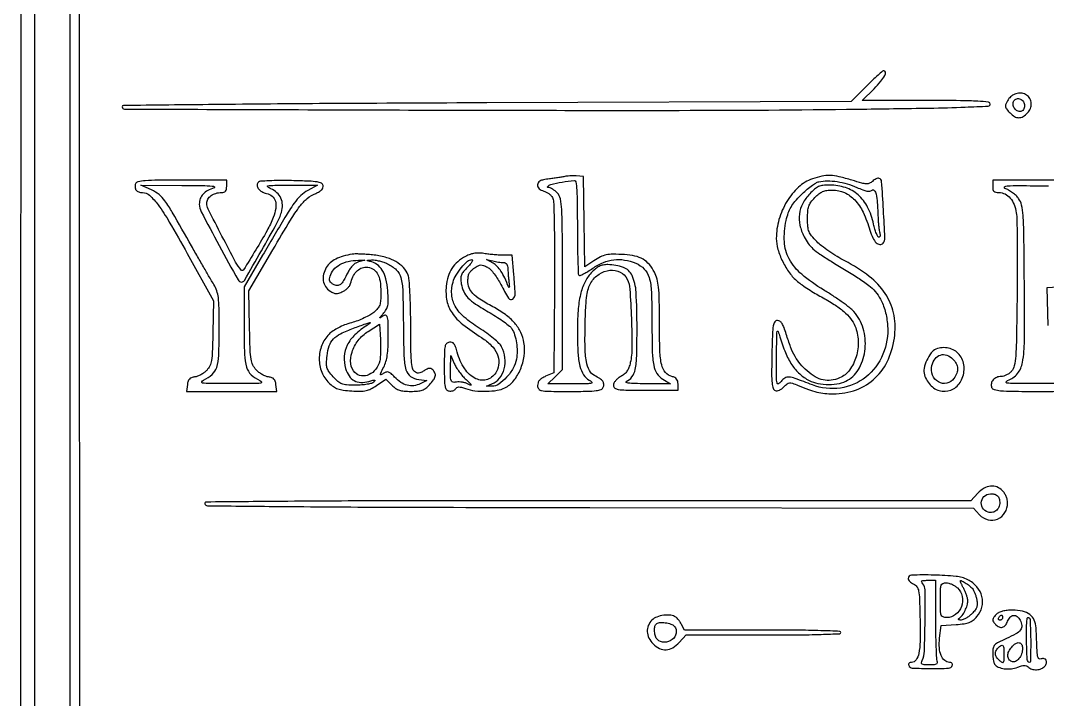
# Model space of a CAD drawing. Extents: x 33 to 995, y 30 to 1513.
# Drawn here: x 33.1 to 446, y 310.1 to 583.2 of the extents above; entities that cross this region are included whole.
import ezdxf

# ---------------------------------------------------------------- set-up
doc = ezdxf.new("R2010")
doc.units = 0

msp = doc.modelspace()

# ---------------------------------------------------------------- linework, layer by layer
for points in [[(969.036452, 1225.056595, -0.000004), (969.039353, 1088.299549, -0.000008), (969.038944, 928.132759, -0.000006), (969.033447, 745.616071)], [(57, 276.442317), (56.838383, 550.971158, 0.000004), (56.774237, 658.613587, 0.000005), (56.715227, 754.844653, 0.000003), (56.664187, 835.950257, 0.000067)], [(972.956293, 313.397605, 0.000039), (972.978038, 768.984398, 0.000039), (972.928152, 1226.063636, 0.000618)], [(989.233898, 772.224269), (989.632433, 47.5), (987.566217, 43, -0.031411), (986.374052, 40.782283, -0.048694), (985.054021, 39.05791, -0.050598), (983.465679, 37.667575, -0.037489), (981.466448, 36.461092), (977.432895, 34.422183), (513.452962, 34.483358), (49.473029, 34.544533), (45.71227, 36.86881, -0.034566), (44.153702, 37.987801, -0.025159), (42.580482, 39.430335, -0.025592), (41.221194, 40.95774, -0.049742), (40.331928, 42.325016, -0.119271), (39.234053, 46.81465, -0.000106), (38.991255, 157.362732, -0.000511), (38.822837, 332.31249, -0.000046), (38.889141, 769.339498, -0.000051), (39.034879, 1189.135476, -0.000465)], [(33.247266, 770.21552, 0.000036), (33.115334, 293.12885, 0.000631), (33.278986, 138.361857, 0.000254), (33.537488, 46.90691, 0.117641), (34.938352, 41.12084, 0.053426), (37.290043, 37.519574, 0.043437), (40.506968, 34.215693, 0.045239), (44.017523, 31.701538, 0.088944), (47.228619, 30.516065, 0.043919), (49.921437, 30.277249, 0.000009), (186.426532, 30.187823, 0.000194), (337.588664, 30.150033, 0.000117), (516.5, 30.216741), (982.5, 30.5), (986.122348, 32.951435, 0.035163), (987.699971, 34.189163, 0.019391), (989.453306, 35.904096, 0.019251), (991.104356, 37.789619, 0.029163), (992.375078, 39.560606), (995.005458, 43.718342), (994.752729, 770.609171)], [(53.052888, 1115.372179, 0.000076), (53, 768.50806), (53, 62.314567)], [(460.702066, 518.790862, 0.006477), (444.55718, 519), (424, 519), (424, 516.5, 0.045527), (424.115743, 515.231486, 0.152009), (424.5, 514.5, 0.152009), (425.231486, 514.115743, 0.045527), (426.5, 514, -0.115686), (428.960931, 513.422887, -0.100965), (431.051205, 511.7941, -0.084675), (432.603835, 509.196029, -0.05577), (433.495194, 505.822082, -0.032246), (433.734949, 502.918804, -0.002039), (433.853541, 494.354612, -0.002992), (433.892197, 484.140889, -0.002219), (433.817276, 472.853193, -0.001369), (433.577265, 455.477869, -0.013899), (433.257208, 448.265428, -0.033241), (432.70091, 444.277485, -0.133518), (431.595012, 442.103193, -0.050646), (430.702117, 441.298312, -0.040307), (429.596736, 440.617813, -0.041648), (428.45699, 440.151964, -0.076338), (427.467457, 440, 0.096231), (425.623192, 439.64173, 0.115925), (424.184143, 438.626144, 0.131332), (423.462236, 437.184477, 0.14334), (423.589736, 435.626748, 0.241996), (424.5922, 434.73048, 0.041657), (427.185207, 434.28164, 0.019533), (431.889342, 434.050613, 0.002503), (442, 434, 0.002503), (452.110658, 434.050613, 0.019533)], [(450.523995, 437.124159, -0.001726), (441.5, 437.11522, -0.001821), (432.80017, 437.16832, -0.025178), (429.659081, 437.357297, -0.499715), (429.390293, 437.812363, -0.212471), (430, 438.390426, 0.13753), (433.958296, 441.177, 0.129219), (436.008013, 445.6814, 0.041226), (436.774945, 454.411328, 0.003265), (436.744483, 477.673718, 0.001169), (436.545661, 497.207841, 0.013789), (436.241345, 504.794451, 0.036774), (435.64771, 508.971259, 0.107116), (434.44482, 511.607209, 0.046321), (433.408452, 512.755739, 0.027315), (431.981434, 513.932298, 0.027155), (430.413983, 514.960545, 0.04139), (428.94482, 515.658584, -0.545979), (428.820921, 516.238529, -0.182906), (429.810163, 516.680248, -0.016346), (434.601681, 516.802258, -0.001501), (446.5, 516.680509, -0.003149)], [(457.107898, 476.329971), (445.826477, 475.684495), (446.163238, 460.545113, 0.009912)]]:
    msp.add_lwpolyline(points, format="xyb")
for points in [[(373.320476, 556.840476), (367.160953, 550.680953), (220.5793, 550.090476, 0.00045), (156.213253, 549.773238, 0.001255), (111.040513, 549.396509, 0.000089), (74.486087, 548.993361, 0.411265), (73.998774, 548.5, 0.412914), (74.92044, 547.576321, 0.00003), (192.849037, 547.193119, 0.001), (297.925183, 547.068299, 0.002996), (369.75, 547.557002, 0.000847), (398.602553, 547.975083, 0.005631), (412.985517, 548.369926, 0.003635), (422.218299, 548.794722, 0.398702), (423, 549.619195, 0.382238), (422.309853, 550.390066, 0.014186), (418.094671, 550.736575, 0.011596), (411.095193, 550.949833, 0.001817), (397.287592, 551), (371.575184, 551), (376.287592, 555.784349, 0.017112), (379.035149, 558.771742, 0.052113), (380.601846, 561.036175, 0.144412), (380.896377, 562.389604, 0.393116), (380.24, 563, 0.179549), (379.755791, 562.820329, 0.004183), (377.89389, 561.19064, 0.008752), (375.73604, 559.201022, 0.00576)], [(430.556704, 551.777494, 0.026809), (429.377315, 549.885456, 0.146122), (429.124286, 548.719004, 0.149723), (429.555365, 547.620041, 0.028594), (431, 546, 0.060624), (432.832962, 544.564763, 0.138488), (434.511635, 544.10384, 0.136848), (436.196811, 544.58707, 0.0586), (438.051152, 546.051152, 0.105534), (439.186795, 547.803148, 0.10676), (439.501882, 549.858668, 0.110951), (438.940559, 551.798961, 0.122016), (437.615219, 553.234687, 0.107438), (435.855411, 553.914158, 0.08974), (433.848812, 553.864818, 0.088605), (431.964733, 553.111564, 0.101017)], [(436.802872, 549.367062, -0.067778), (436.808889, 548.513729, -0.071481), (436.584515, 547.706206, -0.078933), (436.171085, 547.063007, -0.119456), (435.625985, 546.686719, -0.183247), (434.259576, 546.681342, -0.129636), (432.995093, 547.577162, -0.120094), (432.272715, 549.044222, -0.147279), (432.3851, 550.561172, -0.188428), (433.343768, 551.61342, -0.182848), (434.776537, 551.753866, -0.154288), (436.126321, 550.88841, -0.138904)], [(252, 520.469925, -0.014987), (251.138526, 520.300028, -0.002786), (249.545313, 520.044265, -0.002984), (247.678537, 519.766641, -0.002719), (245.75, 519.502279, 0.016432), (243.350325, 519.106024, 0.070251), (241.984138, 518.627692, 0.133843), (241.265325, 517.967176, 0.141313), (241, 517.047135, 0.108828), (241.174226, 516.256149, 0.089231), (241.672242, 515.54601, 0.077454), (242.459212, 514.97629, 0.056588), (243.471135, 514.596601, -0.055296), (244.493648, 514.21594, -0.041076), (245.522474, 513.586621, -0.041895), (246.405355, 512.82034, -0.070327), (246.984311, 512.029314, -0.115074), (247.463099, 510.245722, -0.002907), (247.693099, 501.824027, -0.005192), (247.815396, 490.812396, -0.002099), (247.763176, 475.791122), (247.5, 441.5), (244.25, 440.069533, 0.035006), (242.746742, 439.27809, 0.075672), (241.754462, 438.432676, 0.094779), (241.194536, 437.466203, 0.084225), (241, 436.319533, 0.170094), (241.46376, 434.995727, 0.181677), (242.639613, 434.294977, 0.042193), (245.355745, 434.039822, 0.002332), (253.893011, 434, 0.003755), (261.131579, 434.054359, 0.026897), (264.619875, 434.294733, 0.061893), (266.538535, 434.776909, 0.211718), (267.425794, 435.667217, 0.111238), (267.61453, 436.961145, 0.142819), (267.192259, 438.081498, 0.090017), (266.030566, 439.157418, 0.02611), (263.896993, 440.365816, -0.161153), (261.852934, 442.398782, -0.073519), (260.647789, 446.013788, -0.040463), (260.096724, 451.850757, -0.009947), (260.160818, 461.495461, -0.005367), (260.421065, 468.474225, -0.022973), (260.811662, 472.619598, -0.038843), (261.43721, 475.449733, -0.062132), (262.443587, 477.707617, -0.110427), (265.761796, 481.175441, -0.121969), (270.124974, 482.742163, -0.140917), (274.252638, 481.99962, -0.166902), (277.032749, 479.200885, -0.09682), (278.115744, 475.10121, -0.006962), (278.721183, 463.310705, -0.009201), (278.942348, 451.659446, -0.05359), (278.290715, 445.563924, -0.03595), (277.726152, 443.640101, -0.060862), (276.953394, 442.151728, -0.06578), (275.893708, 440.971967, -0.050417), (274.46852, 439.982552, 0.043337), (273.306864, 439.200176, 0.049278), (272.351187, 438.258882, 0.055446), (271.709266, 437.287019, 0.11879), (271.5, 436.418629, 0.239165), (272.034672, 435.364778, 0.12191), (273.443918, 434.786897, 0.033843), (276.507157, 434.544799, 0.002802), (284.5, 434.5), (297.5, 434.5), (297.5, 436.954915, 0.059198), (297.359679, 438.135946, 0.112883), (296.936314, 438.987602, 0.109739), (296.175217, 439.585703, 0.053958), (295.007997, 439.998112, -0.162679), (292.429204, 441.594685, -0.117704), (290.918876, 444.646336, -0.048832), (290.192675, 450.303904, -0.007293), (290.014742, 461.789838, 0.003557), (289.939952, 471.11533, 0.021156), (289.660372, 475.977239, 0.040531), (289.069744, 479.208948, 0.052539), (287.990189, 482.019231, 0.060923), (285.951842, 485.041019, 0.081877), (283.414295, 487.145049, 0.07538), (280.16858, 488.435423, 0.04357), (276, 489.026449, 0.011679), (271.321194, 489.168729, 0.051418), (268.5767, 488.905268, 0.068329), (266.335005, 488.125151, 0.031233), (263.66193, 486.545327), (260.044767, 484.090653), (259.772383, 502.295327), (259.5, 520.5), (256.5, 520.656372, 0.01226), (255.241412, 520.691066, 0.011113), (253.940625, 520.666107, 0.011205), (252.777496, 520.591776, 0.034628)], [(351.5, 519.509525, 0.103299), (345.939573, 516.152657, 0.069492), (341.242052, 510.379498, 0.06567), (338.078092, 503.161467, 0.071211), (337.009769, 495.568499, 0.070664), (337.64828, 491.149334, 0.043152), (339.561639, 486.228482, 0.042794), (342.326188, 481.643846, 0.0634), (345.537442, 478.229749, 0.019528), (347.402714, 476.810811, 0.009069), (349.925944, 475.10989, 0.008968), (352.643568, 473.417185, 0.012358), (355.147253, 472.002199, -0.019393), (360.289205, 468.999964, -0.036546), (364.141062, 466.130188, -0.045632), (366.887581, 463.276242, -0.069923), (368.635974, 460.32881, -0.091439), (369.936465, 454.327666, -0.080032), (369.111718, 447.954159, -0.08605), (366.443318, 442.569529, -0.136654), (362.42845, 439.405658, -0.06618), (359.037073, 438.490347, -0.086606), (355.834764, 438.622792, -0.079613), (352.667934, 439.862058, -0.047194), (349.374637, 442.244214, -0.038809), (346.647917, 445.041169, -0.045057), (344.534636, 448.096907, -0.038078), (342.754249, 451.889722, -0.018127), (341.023764, 457, 0.014985), (340.119485, 459.726685, 0.056871), (339.317614, 461.329758, 0.1023), (338.462447, 462.191922, 0.14745), (337.440473, 462.5, 0.243774), (336.360042, 461.939957, 0.114142), (335.748642, 460.440022, 0.032217), (335.438121, 457.19304, 0.00268), (335.221647, 448.729495, 0.003419), (335.118739, 441.034363, 0.024283), (335.275492, 437.30644, 0.0537), (335.689361, 435.242261, 0.228669), (336.527629, 434.351024, 0.122924), (337.303989, 434.256003, 0.070061), (338.222216, 434.502954, 0.059487), (339.185207, 435.056187, 0.045152), (340.093022, 435.869473, -0.032414), (341.383144, 437.085804, -0.150748), (342.317717, 437.472061, -0.11122), (343.458229, 437.324282, -0.013966), (345.78704, 436.398675, 0.014383), (349.920896, 434.759628, 0.028015), (353.317142, 433.736148, 0.032065), (356.48331, 433.184253, 0.027123), (359.877379, 433, 0.088291), (369.186486, 434.656737, 0.103062), (376.793566, 439.401129, 0.099444), (382.061508, 446.946273, 0.076934), (384.622585, 456.663185, 0.079942), (384.126594, 465.606445, 0.094175), (380.807388, 473.397429, 0.081036), (374.377657, 480.268093, 0.044212), (364.621831, 486.5, -0.016262), (361.410709, 488.30718, -0.013504), (358.114374, 490.429973, -0.013721), (355.198923, 492.540451, -0.035452), (353.255799, 494.261611, -0.021876), (351.177786, 496.577655, -0.077009), (350.162362, 498.295626, -0.075055), (349.701008, 500.263556, -0.020115), (349.571429, 503.483226, -0.019106), (349.688233, 506.538859, -0.06332), (350.092938, 508.506158, -0.074711), (350.936001, 510.131477, -0.034098), (352.472805, 511.971615, -0.032201), (354.143306, 513.504406, -0.069308), (355.638618, 514.400053, -0.068911), (357.327314, 514.855912, -0.031525), (359.610366, 515, -0.105508), (364.437973, 513.969826, -0.100731), (368.516681, 511.050221, -0.077591), (371.89314, 506.049445, -0.037601), (374.646209, 498.819617, 0.036944), (375.814847, 495.738509, 0.088819), (377.215069, 493.750193, 0.175758), (378.625875, 493.099569, 0.238819), (379.904375, 493.617217, 0.192173), (380.655679, 495.758058, 0.004168), (380.085797, 507.024123, 0.003229), (379.337023, 518.46833, 0.303866), (378.366071, 519.714767, 0.132424), (377.817743, 519.745333, 0.053163), (377.097526, 519.511563, 0.047681), (376.333011, 519.078518, 0.043712), (375.639946, 518.497089, -0.090732), (374.496147, 517.707112, -0.120273), (373.256858, 517.47639, -0.054352), (371.38373, 517.786226, -0.006762), (367.418539, 518.952446, 0.016892), (362.267951, 520.354609, 0.049298), (358.620966, 520.844382, 0.059265), (355.338539, 520.569959, 0.033881)], [(79.380002, 517.547887, 0.103035), (79.153537, 516.153988, 0.155265), (79.574962, 515.007872, 0.144119), (80.61413, 514.259538, 0.084662), (82.13594, 514, -0.189129), (84.993952, 512.878832, -0.04737), (88.391797, 509.070097, -0.026301), (92.939046, 502.147419, -0.005465), (100.141294, 489.5), (110.687777, 470.5), (110.440926, 457.667743, -0.004076), (110.232163, 450.04653, -0.031362), (109.88184, 446.492041, -0.068898), (109.203904, 444.288943, -0.079689), (107.973968, 442.47229, -0.044943), (106.931302, 441.545213, -0.033467), (105.634356, 440.713822, -0.034192), (104.293815, 440.091243, -0.062835), (103.12693, 439.804547, 0.051766), (101.824539, 439.514869, 0.120995), (100.986069, 438.985542, 0.116982), (100.471398, 438.115054, 0.046657), (100.183578, 436.75), (99.867155, 434), (118, 434), (136.132845, 434), (135.816422, 436.75, 0.046657), (135.528602, 438.115054, 0.116982), (135.013931, 438.985542, 0.120995), (134.175461, 439.514869, 0.051766), (132.87307, 439.804547, -0.066067), (131.695707, 440.101867, -0.033901), (130.320712, 440.761118, -0.032983), (128.974481, 441.644659, -0.042403), (127.87307, 442.633298, -0.077112), (126.522184, 444.605222, -0.07333), (125.802919, 446.927849, -0.030331), (125.444401, 450.7606, -0.003137), (125.205377, 459.828751), (124.910753, 474.5), (134.562626, 491, -0.00374), (141.645968, 502.903856, -0.026579), (145.422315, 508.454715, -0.056275), (148.425967, 511.59622, -0.073332), (151.815471, 513.669654, 0.031499), (153.258426, 514.394599, 0.06978), (154.223216, 515.155634, 0.099727), (154.72924, 515.954238, 0.139745), (154.803296, 516.790776, 0.237446), (154.092971, 517.714278, 0.07357), (152.369639, 518.251162, 0.02929), (149.090287, 518.568836, 0.003817), (142.069951, 518.782126, 0.006651), (137.253263, 518.827582, 0.010006), (133.054359, 518.727311, 0.005286), (129.542492, 518.535872, 0.182065), (128.799344, 518.199344, 0.1973), (128.284207, 516.966528, 0.157275), (128.721834, 515.580277, 0.112002), (130.086164, 514.359467, 0.077522), (132.037263, 513.642547, -0.129699), (134.286862, 512.540974, -0.147148), (135.569638, 510.51874, -0.109508), (135.729233, 507.616652, -0.05282), (134.735542, 504.008674, -0.03315), (132.248153, 498.732917, -0.009653), (127.734466, 490.9608, -0.003029), (122.765912, 482.884292, -0.497424), (121.866606, 482.803083, -0.061715), (119.59875, 486.017607, -0.00375), (114.113053, 496.461755, -0.002326), (108.552145, 507.369039, -0.117241), (108, 509.691423, -0.133749), (108.45268, 511.353421, -0.103103), (109.721276, 512.750265, -0.088242), (111.639021, 513.681302, -0.069095), (113.934259, 514, 0.070431), (114.912425, 514.138473, 0.150871), (115.543426, 514.552555, 0.128498), (115.892407, 515.303608, 0.044875), (116, 516.5), (116, 519), (97.968615, 519, 0.002786), (88.305569, 518.946152, 0.016705), (83.280876, 518.722141, 0.026843), (80.318194, 518.329887, 0.26043)], [(111, 515.846718, 0.050845), (108.35692, 514.813252, 0.088297), (106.487256, 513.390538, 0.101123), (105.384103, 511.561125, 0.085475), (105, 509.330655, 0.121984), (105.75731, 506.272706, 0.002699), (112.987142, 492.748641, 0.001522), (120.587146, 478.816347, 0.273631), (121.967148, 478, 0.267481), (123.124766, 478.667004, 0.001372), (129.98505, 490.57679, 0.004239), (136.215852, 501.67999, 0.055959), (138.006452, 506.022496, 0.073712), (138.41024, 509.060426, 0.101899), (137.816846, 511.737701, 0.104499), (136.231053, 513.915153, 0.080956), (133.757614, 515.50593, -0.065213), (132.486018, 516.268546, -0.644819), (132.597128, 516.712727, -0.043392), (134.537565, 516.894691, -0.001808), (141.5, 516.916662), (152.5, 516.911608), (148.66461, 514.888107, 0.070609), (145.771388, 512.794274, 0.04855), (143.139574, 509.709519, 0.018003), (139.4344, 503.970759, 0.001517), (130.460314, 488.803242), (123, 476.106483), (123, 460.275748, 0.007719), (123.176138, 448.866751, 0.063406), (123.990211, 443.741392, 0.13637), (125.857605, 440.731015, 0.083696), (129.378302, 438.436921, -0.217674), (129.957835, 437.791468, -0.470356), (129.642001, 437.305518, -0.027714), (126.65481, 437.126818, -0.001816), (118, 437.120716, -0.001734), (109.192256, 437.177041, -0.028993), (106.278374, 437.375001, -0.501474), (105.994837, 437.875601, -0.18808), (106.673417, 438.553193, 0.07949), (110.150492, 440.789251, 0.135919), (112.001094, 443.673471, 0.066563), (112.81742, 448.505608, 0.008671), (112.996262, 458.972506, 0.003787), (112.929225, 467.532984, 0.026074), (112.645444, 471.728306, 0.052515), (112.013838, 474.492894, 0.056115), (110.82847, 477, -0.006397), (109.598015, 479.048185, -0.001081), (107.305484, 482.996875, -0.001181), (104.632559, 487.649105, -0.00105), (101.874212, 492.5, 0.001706), (94.144387, 506.052433, 0.024908), (91.165869, 510.68339, 0.070029), (88.804858, 513.161529, 0.060989), (85.743266, 515.029945), (81.5, 516.956076), (98, 516.88785, -0.002447), (106.154009, 516.814234, -0.0165), (110.19072, 516.624698, -0.149908), (111.086572, 516.26946, -0.611506)], [(257, 500.166667, 0.003022), (257.043907, 492.903303, 0.004801), (257.178767, 486.686858, 0.001301), (257.361709, 481.291272, 0.189445), (257.608568, 480.724765, 0.306413), (258.068809, 480.635899, 0.015901), (259.508189, 481.306023, 0.020693), (261.25894, 482.282797, 0.013066), (263.22078, 483.558099, -0.052667), (267.45063, 485.854113, -0.068966), (271.702481, 486.959545, -0.070394), (276.025605, 486.856145, -0.057892), (280.465701, 485.578778, -0.103145), (283.904353, 483.219489, -0.122098), (285.861296, 479.808733, -0.05989), (286.78023, 474.051135, -0.009658), (287, 462.67466, 0.004963), (287.12407, 450.17573, 0.040766), (287.699919, 444.512828, 0.097719), (288.99887, 441.238334, 0.113166), (291.395655, 438.900461), (294.5, 437.007476), (284.5, 437.067124, -0.005131), (280.063274, 437.139126, -0.023302), (277.485744, 437.327844, -0.116661), (276.647159, 437.635811, -0.604318), (276.684628, 438.00698, 0.144074), (278.971826, 439.816008, 0.104624), (280.26376, 442.813565, 0.043631), (280.864514, 448.191767, 0.006008), (281, 459.466377, 0.012766), (280.62989, 473.9594, 0.094911), (278.996232, 480.625942, 0.197785), (275.520986, 483.867983, 0.090285), (269.302977, 485, 0.046339), (267.400872, 484.823336, 0.069375), (265.82138, 484.29332, 0.060771), (264.304828, 483.291735, 0.027405), (262.573721, 481.646844, 0.077637), (259.976752, 477.860388, 0.054551), (258.26414, 472.975654, 0.040281), (257.299478, 466.491997, 0.016934), (257.005577, 457.67371, 0.013944), (257.239426, 449.451853, 0.047295), (258.044893, 444.152591, 0.078088), (259.508914, 440.701619, 0.129823), (261.794644, 438.548583, -0.081009), (262.813944, 437.759173, -0.581807), (262.667389, 437.291558, -0.05007), (260.91608, 437.092533, -0.002241), (254.826923, 437.040038), (245.153846, 437), (248.076923, 439.923077), (251, 442.846154), (251, 477.234515, 0.000959), (250.957919, 499.17298, 0.012963), (250.719266, 507.189446, 0.035991), (250.171686, 511.456232, 0.138484), (248.961045, 513.811439, 0.035785), (248.06068, 514.648925, 0.034907), (247.042893, 515.35711, 0.037009), (246.061443, 515.848436, 0.097849), (245.294378, 516, -0.672586), (245.095357, 516.488869, -0.126732), (246.341141, 517.204004, -0.02373), (250.877003, 518.225676, -0.020072), (255.75, 518.882381, -0.403967), (256.403465, 518.360378, -0.015561), (256.734968, 514.981919, -0.013788), (256.945561, 509.600763, -0.002885)], [(369.325809, 516.085953, 0.01467), (371.727765, 515.072526, 0.048222), (373.38292, 514.608116, 0.079449), (374.580362, 514.58582, 0.139081), (375.480578, 514.983881, -0.42608), (376.407078, 514.878882, -0.109224), (377.117183, 513.34992, -0.03761), (377.606751, 509.926032, -0.008308), (377.904615, 504, 0.009519), (378.002154, 502.14883, 0.009598), (378.169917, 500.307812, 0.009447), (378.377023, 498.71077, 0.037807), (378.595335, 497.75, -0.046186), (378.735919, 497.079588, -0.080702), (378.709514, 496.514063, -0.122916), (378.528184, 496.140891, -0.222012), (378.226517, 496, -0.28587), (377.81194, 496.258125, -0.020255), (377.235908, 497.560177, -0.023699), (376.650916, 499.275757, -0.015269), (376.129656, 501.31124, 0.060974), (373.705637, 508.121351, 0.095478), (369.933502, 513.040976, 0.102501), (364.820209, 515.982196, 0.079593), (358.466948, 517, 0.025919), (355.768929, 516.860046, 0.077093), (353.983681, 516.389842, 0.076124), (352.412245, 515.397237, 0.024839), (350.428238, 513.492588, 0.069178), (347.644648, 509.576962, 0.087864), (346.316674, 505.352702, 0.086434), (346.509926, 500.874993, 0.064636), (348.181905, 496.21759, 0.039238), (349.823736, 493.552821, 0.050653), (351.74315, 491.415979, 0.036592), (354.509607, 489.24855, 0.010776), (359.050309, 486.338898, -0.00258), (369.738842, 479.73434, -0.023893), (374.204154, 476.63717, -0.053794), (376.798851, 474.162701, -0.049884), (378.881285, 471.131453, -0.033851), (379.926664, 468.879326, -0.025506), (380.774827, 466.284326, -0.024307), (381.392797, 463.47193, -0.02313), (381.747447, 460.56586, -0.116898), (379.89597, 448.911921, -0.128385), (373.02518, 439.792097, -0.132258), (362.753033, 435.366948, -0.12777), (351.5, 436.614207, 0.004096), (344.584052, 439.188671, 0.060707), (342.06806, 439.769554, 0.17291), (340.477459, 439.3857, 0.084272), (338.925491, 437.947473, -0.114372), (337.891222, 437.097724, -0.499283), (337.292006, 437.399196, -0.044379), (337.093764, 439.600481, -0.001622), (337.111653, 448, -0.001253), (337.175439, 456.094552, -0.039436), (337.352967, 458.079144, -0.753248), (337.729837, 458.121376, -0.028022), (338.468829, 456, 0.027246), (340.692332, 449.585131, 0.049847), (343.284437, 444.698965, 0.05989), (346.397858, 441.05464, 0.066827), (350.181839, 438.405967, 0.074229), (353.725033, 437.196044, 0.046272), (358.104665, 436.807882, 0.046698), (362.40191, 437.227801, 0.085917), (365.678569, 438.469198, 0.140273), (370.477045, 443.532965, 0.097489), (372.708832, 451.138965, 0.09302), (371.931049, 459.348743, 0.113016), (368.20091, 466.09567, 0.04496), (366.573082, 467.614643, 0.009938), (363.511714, 469.899131, 0.010255), (359.853852, 472.405371, 0.009715), (356.030457, 474.806506, -0.039225), (347.210816, 481.099505, -0.094989), (342.178879, 487.281056, -0.111535), (340.243338, 494.229423, -0.067523), (340.974288, 502.775711, -0.02814), (341.82935, 505.789767, -0.048775), (342.913887, 508.1535, -0.044677), (344.505254, 510.3971, -0.019795), (346.971282, 513.06652, -0.017945), (348.968261, 514.925078, -0.019735), (351.032899, 516.574824, -0.019571), (352.895908, 517.837265, -0.087539), (354.11516, 518.326779, -0.052523), (357.553769, 518.67945, -0.035896), (361.472976, 518.386902, -0.034406), (365.514388, 517.504137, -0.036205)], [(166.5, 489.204778, 0.028691), (162.824376, 488.369801, 0.048034), (159.879934, 487.204888, 0.057927), (157.634996, 485.706803, 0.080231), (156.066592, 483.869105, 0.07638), (154.946914, 481.175247, 0.100019), (154.835034, 478.518015, 0.107735), (155.750333, 476.171658, 0.101389), (157.574954, 474.358931, 0.036158), (158.926347, 473.606995, 0.10033), (159.978588, 473.354527, 0.092766), (161.094651, 473.522647, 0.028114), (162.684494, 474.177512, 0.046356), (163.780113, 474.833644, 0.04303), (164.766025, 475.695293, 0.045881), (165.507562, 476.622006, 0.098542), (165.851214, 477.465932, -0.062807), (166.705893, 480.082613, -0.079816), (168.139602, 482.176251, -0.090531), (169.989848, 483.526671, -0.112956), (172.058306, 484, -0.125046), (174.669493, 483.33659, -0.136561), (176.546109, 481.520376, -0.094809), (177.654311, 478.400028, -0.03807), (178, 473.866387, -0.015482), (177.898643, 470.593745, -0.069924), (177.516918, 468.725437, -0.093094), (176.690657, 467.304881, -0.039727), (175.119844, 465.754296, -0.048383), (173.595049, 464.704812, -0.01859), (171.298312, 463.54118, -0.018202), (168.695696, 462.454972, -0.021359), (166.15485, 461.623485, 0.023472), (163.426434, 460.717844, 0.026777), (160.915648, 459.5937, 0.029084), (158.770317, 458.329052, 0.048686), (157.154234, 457.000388, 0.103834), (154.245196, 452.545417, 0.092589), (153.216754, 447.106859, 0.093636), (154.222657, 441.716299, 0.109334), (157.110235, 437.394388, 0.040881), (158.907413, 435.934328, 0.066474), (160.659837, 435.049006, 0.052005), (162.87353, 434.528051, 0.016324), (166.267348, 434.20615, 0.015092), (169.812222, 434.0936, 0.053938), (172.064402, 434.333718, 0.065822), (173.973655, 435.020802, 0.030537), (176.240875, 436.373532), (179.98175, 438.927341), (182.44542, 436.463671, 0.046581), (183.932551, 435.230516, 0.071134), (185.434063, 434.491859, 0.057787), (187.301702, 434.113842, 0.021068), (190.002294, 434, 0.020408), (192.775594, 434.113245, 0.064001), (194.596208, 434.500249, 0.078764), (196.046977, 435.282446, 0.042951), (197.547749, 436.646023, 0.029636), (199.186699, 438.639304, 0.104326), (199.861374, 440.146049, 0.155649), (199.736411, 441.447527, 0.095503), (198.865243, 442.734757, 0.100567), (198.194462, 443.178981, 0.126482), (197.458293, 443.27736, 0.086825), (196.559101, 443.007075, 0.028715), (195.360237, 442.316467, -0.027903), (194.079075, 441.575677, -0.097263), (193.163685, 441.317855, -0.128151), (192.362909, 441.458851, -0.065976), (191.494994, 442.004155, -0.172729), (190.705708, 443.332938, -0.028292), (190.289698, 446.342947, -0.017047), (190.057674, 451.309969, -0.003147), (190, 460.473221, 0.005503), (189.923025, 467.466313, 0.007855), (189.688897, 473.669752, 0.006531), (189.351704, 478.733128, 0.064055), (188.91155, 480.823882, 0.106488), (187.108675, 483.780317, 0.073902), (184.015128, 486.198539, 0.061903), (179.792861, 487.945472, 0.041647), (174.657549, 488.908638, 0.007846), (172.15347, 489.125697, 0.008622), (169.72128, 489.256016, 0.008142), (167.641647, 489.297621, 0.042458)], [(212.071085, 488.304277, 0.056575), (208.906328, 486.15115, 0.070949), (206.572051, 483.482671, 0.069369), (205.040775, 480.217497, 0.051097), (204.254415, 476.295947, 0.073387), (204.5527, 470.419697, 0.101939), (206.601491, 465.579321, 0.075635), (210.933882, 460.971165, 0.025391), (218.5, 455.632454, -0.05528), (222.381239, 452.531182, -0.093016), (224.730726, 449.102053, -0.112309), (225.422594, 445.533726, -0.111733), (224.505125, 442.009911, -0.188989), (220.902391, 438.850236, -0.20335), (216.249327, 439.105608, -0.134078), (211.693899, 443.12221, -0.080238), (208.721178, 449.752668, 0.01802), (208.035833, 451.988959, 0.08397), (207.390407, 453.167714, 0.152361), (206.600828, 453.707769, 0.110378), (205.531646, 453.790937, 0.163526), (204.42396, 453.233253, 0.14483), (203.811209, 452.091448, 0.046826), (203.550912, 449.762314, 0.004428), (203.5, 444.013695, 0.004854), (203.553788, 438.472697, 0.042332), (203.809092, 436.027371, 0.119266), (204.375353, 434.779694, 0.181215), (205.380173, 434.165302, 0.065361), (206.155921, 434.118921, 0.062019), (206.932011, 434.271963, 0.066656), (207.591523, 434.591921, 0.108527), (208.022785, 435.036867, -0.12577), (208.571855, 435.566092, -0.123699), (209.310998, 435.771152, -0.071301), (210.384471, 435.644018, -0.018798), (212.041836, 435.135261, 0.05524), (215.825244, 434.269088, 0.033629), (220.411278, 434.051269, 0.033771), (224.802033, 434.435513, 0.080786), (227.90116, 435.448888, 0.104659), (231.428154, 438.335076, 0.06978), (234.108623, 442.836375, 0.065791), (235.572271, 448.200608, 0.071076), (235.534698, 453.617181, 0.075428), (234.26787, 457.720897, 0.066153), (231.799195, 461.471635, 0.056711), (228.058313, 464.90992, 0.035084), (222.993238, 468.084288, -0.016206), (217.832133, 471.053762, -0.063171), (214.975651, 473.366924, -0.101613), (213.511759, 475.69458, -0.089961), (213, 478.515902, -0.039323), (213.137697, 480.264044, -0.078296), (213.564777, 481.581493, -0.082532), (214.358127, 482.65949, -0.047941), (215.615231, 483.667459, -0.026911), (217.169094, 484.570045, -0.105639), (218.233715, 484.855455, -0.108994), (219.304129, 484.676444, -0.029588), (220.865231, 483.937706, -0.077229), (222.066626, 483.014308, -0.024684), (223.542976, 481.303562, -0.023969), (225.022695, 479.20745, -0.024607), (226.281069, 476.997194, 0.020636), (229.366987, 471.475488, 0.444285), (231.003325, 471.171431, 0.243802), (231.990128, 473.267208, 0.012519), (231.501246, 480.985919), (230.805623, 488.844278), (227.652811, 488.764822, -0.018772), (226.128526, 488.783638, -0.008133), (224.104263, 488.917736, -0.008035), (221.953613, 489.130229, -0.010571), (220, 489.39696, 0.025319), (217.637107, 489.64886, 0.048168), (215.728778, 489.571177, 0.051956), (213.967933, 489.138839, 0.034964)], [(169, 486.121509, 0.081331), (167.87399, 485.608423, 0.047529), (166.722728, 484.668174, 0.04366), (165.661674, 483.417856, 0.040465), (164.803236, 481.971189, -0.014725), (163.006654, 478.554599, -0.090789), (161.740605, 477.035018, -0.189344), (160.471923, 476.613429, -0.109931), (158.903745, 477.051514, -0.05774), (158.005908, 477.674694, -0.114813), (157.505582, 478.375415, -0.114239), (157.364609, 479.22752, -0.056814), (157.558442, 480.310903, -0.104467), (159.000624, 482.958812, -0.087812), (161.471939, 484.993148, -0.074771), (164.866541, 486.287492, -0.050146), (169, 486.764138), (171.5, 486.80064)], [(180.67376, 485.350521, -0.081156), (184.216356, 482.900684, -0.136973), (186.034211, 479.809193, -0.057658), (186.810161, 474.462593, -0.00558), (187.043438, 461.339783, 0.005904), (187.286704, 448.135375, 0.059765), (188.104257, 442.711879, 0.170166), (189.946423, 440.054174, 0.131076), (193.263005, 438.779535), (196.5, 438.434292), (193.823742, 437.09023, -0.086303), (191.220462, 436.304185, -0.093791), (188.583272, 436.478426, -0.085075), (185.992649, 437.643882, -0.057723), (183.52927, 439.751859, 0.020834), (182.10503, 441.164941, 0.098949), (181.126662, 441.754797, 0.152999), (180.22286, 441.792461, 0.074199), (179.151367, 441.326603, -0.018447), (178.030318, 440.682711, -0.564439), (177.803841, 440.819472, -0.11561), (177.934947, 441.378454, -0.002726), (179.151816, 443.797779, 0.046207), (180.030862, 446.004192, 0.03476), (180.594306, 448.55631, 0.02617), (180.9048, 451.798718, 0.010786), (181, 456.211442, 0.007096), (180.917619, 462.015688, 0.088823), (180.470942, 464.157915, 0.386969), (179.531428, 464.611294, 0.107349), (177.96498, 463.75, -0.090729), (177.704474, 463.595386, -0.720115), (177.649116, 463.664225, -0.031186), (178.065921, 464.231966, -0.005838), (178.904834, 465.21332, 0.043627), (180.187847, 466.966438, 0.087512), (180.80629, 468.56092, 0.05799), (180.974468, 470.67001, 0.010955), (180.74948, 474.532177, 0.038997), (179.995859, 479.260543, 0.077139), (178.55479, 482.766516, 0.099636), (176.423026, 485.089173, 0.109399), (173.625726, 486.310552, -0.009556), (172.603182, 486.531558, -0.632724), (172.574239, 486.666977, -0.148469), (172.881662, 486.782096, -0.003938), (174.348871, 486.863818, -0.047834), (175.688041, 486.799718, -0.022859), (177.381966, 486.475462, -0.022421), (179.134282, 485.972184, -0.029647)], [(212.799763, 483.953609, 0.024646), (211.185642, 482.172001, 0.082806), (210.404022, 480.811916, 0.093197), (210.154388, 479.362029, 0.036396), (210.333942, 477.329581, 0.066645), (211.295921, 474.152, 0.087994), (213.00753, 471.66404, 0.054659), (216.090302, 469.15347, 0.012079), (221.908539, 465.585589, -0.011038), (224.897526, 463.761222, -0.013574), (227.599844, 461.923456, -0.012018), (229.773505, 460.276489, -0.089778), (230.622845, 459.30669, -0.058452), (231.785396, 456.727219, -0.039398), (232.515787, 453.578086, -0.037889), (232.764505, 450.195949, -0.041282), (232.485237, 446.912616, -0.087247), (231.203927, 443.306728, -0.054443), (228.576285, 439.659005, -0.056092), (225.452038, 436.887174, -0.161949), (222.716667, 436.063386), (220.5, 436.126773), (222.643001, 436.991581, 0.13156), (225.713541, 439.302557, 0.102504), (227.574155, 443.060789, 0.093767), (227.882015, 447.55336, 0.089912), (226.541087, 451.920546, 0.080205), (225.49731, 453.330326, 0.019377), (223.336109, 455.282642, 0.018925), (220.592809, 457.403248, 0.015718), (217.524773, 459.452094, -0.038927), (211.532271, 463.868964, -0.085711), (207.93646, 468.25421, -0.108245), (206.502307, 472.887942, -0.091202), (207.002722, 478.009493, -0.068013), (208.240807, 480.818678, -0.037851), (210.438526, 483.854553, -0.035377), (212.855741, 486.332524, -0.1838), (214.610168, 487, -0.464879), (214.824333, 486.745983, -0.091849), (214.588206, 486.105123, -0.043208), (213.884176, 485.12429, -0.01912)], [(227.25, 485.851627, -0.106689), (228.038178, 485.692826, -0.14013), (228.601639, 485.227935, -0.102858), (228.945424, 484.409145, -0.040507), (229.082231, 483.187851, 0.008033), (229.140343, 481.943032, 0.004305), (229.249995, 480.408306, 0.004285), (229.388804, 478.844069, 0.006689), (229.53787, 477.5, -0.010722), (229.648351, 476.424762, -0.05404), (229.632053, 475.821875, -0.574555), (229.506806, 475.769981, -0.139211), (229.334131, 476, 0.016924), (227.792876, 479.633746, 0.034978), (226.301426, 482.332162, 0.045149), (224.771751, 484.282551, 0.07247), (223.118525, 485.594433), (220.5, 487.114968), (223, 486.47126, 0.015104), (224.085293, 486.226511, 0.011706), (225.279687, 486.023713, 0.011874), (226.403889, 485.886984, 0.027767)], [(172.616036, 460.691193, 0.048614), (167.58337, 456.777504, 0.087246), (164.472822, 452.5877, 0.101801), (163.260963, 448.062627, 0.087689), (163.832506, 443.16471, 0.073638), (165.221541, 440.199665, 0.120788), (167.24835, 438.32934, 0.121579), (169.900171, 437.615701, 0.075195), (173.117402, 438.03367, -0.007411), (174.816074, 438.493708, -0.099826), (175.456361, 438.526174, -0.534217), (175.5678, 438.290183, -0.061398), (175.132549, 437.732549, -0.130307), (174.285637, 437.240591, -0.024762), (172.52868, 436.852167, -0.024233), (170.32646, 436.5875, -0.01779), (167.867971, 436.5, -0.014444), (164.241034, 436.604797, -0.075388), (162.290752, 437.016945, -0.092965), (160.745755, 437.951801, -0.028016), (158.796632, 439.901578, -0.024371), (157.087698, 442.012792, -0.087831), (156.327296, 443.561024, -0.081082), (156.113545, 445.34099, -0.0189), (156.355071, 448.350211, -0.050952), (157.25808, 452.394013, -0.111801), (158.89047, 455.091523, -0.088212), (161.796669, 457.201391, -0.023814), (167.051032, 459.450004, -0.001976), (171.913738, 461.240457, -0.032362), (173.578529, 461.726653, -0.773746), (173.693368, 461.50235, -0.040801)], [(177.52797, 446.255417, -0.100426), (175.93058, 442.915251, -0.121798), (173.24319, 440.732594, -0.144715), (170.204134, 440.266167, -0.164011), (167.571429, 441.571429, -0.17358), (165.904454, 445.097077, -0.102396), (166.403694, 449.782423, -0.087677), (168.902584, 454.522698, -0.08641), (172.885447, 458.147434), (177.5, 461.079023), (177.803406, 454.820365, -0.009874), (177.87703, 452.255109, -0.010274), (177.847651, 449.722715, -0.010016), (177.733472, 447.536502, -0.043451)], [(401.20557, 450.973936, 0.134832), (399.235789, 449.452243, 0.055572), (397.505183, 446.525202, 0.055424), (396.451234, 443.259645, 0.124503), (396.570845, 440.676596, 0.128116), (399.306449, 436.203156, 0.159312), (403.671147, 434.088658, 0.170609), (408.217415, 435.023484, 0.147805), (411.502262, 438.646011, 0.132237), (412.483811, 444.036424, 0.154468), (410.516534, 448.831288, 0.165509), (406.28311, 451.408767, 0.153325)], [(212.238907, 438.756533, -0.004455), (213.878965, 437.186518, -0.084879), (214.294464, 436.615394, -0.691229), (214.153896, 436.464514, -0.024488), (213.137941, 436.940117, 0.04768), (212.058915, 437.385562, 0.032675), (210.76828, 437.688975, 0.032996), (209.474036, 437.818307, 0.055686), (208.387941, 437.733828, -0.067847), (207.006039, 437.659969, -0.271695), (206.340241, 438.127962, -0.102022), (206.063775, 439.340353, -0.006959), (206.039142, 442.888672), (206.078284, 448.5), (207.528049, 445.161572, 0.03714), (208.315955, 443.662592, 0.018994), (209.509892, 441.90299, 0.018765), (210.884133, 440.174355, 0.026737)], [(408, 447, -0.069596), (409.371997, 445.181792, -0.113111), (409.908319, 443.332004, -0.107977), (409.595615, 441.371695, -0.059497), (408.443296, 439.222506, -0.184604), (405.566378, 437.276665, -0.191843), (402.181378, 437.786504, -0.170556), (399.796211, 440.593341, -0.154309), (399.565985, 444.406883, -0.100353), (400.878567, 447.152531, -0.157927), (402.999961, 448.640121, -0.163602), (405.532664, 448.574141, -0.109186)], [(418, 393), (415.19758, 390), (261.015457, 390, 0.00031), (180.954836, 389.950288, 0.001722), (137.920208, 389.748649, 0.000308), (107.774528, 389.484988, 0.508964), (107.249983, 388.75, 0.319821), (108.255105, 388.017187, 0.000295), (138.844272, 387.701956, 0.001702), (182.238326, 387.428106, 0.000316), (261.971586, 387.246827), (416.276539, 386.993655), (418.695719, 384.383317, 0.145953), (422.127247, 382.356428, 0.162868), (425.945642, 382.659599, 0.157845), (428.896547, 385.222988, 0.13645), (430, 389.19113, 0.059589), (429.853865, 390.412955, 0.039035), (429.4125, 391.762394, 0.039), (428.765889, 393.028752, 0.058903), (428, 394, 0.098974), (425.690362, 395.540059, 0.123232), (423.145476, 395.91313, 0.110925), (420.522869, 395.042233, 0.06958)], [(426.800558, 389.914404, -0.101781), (426.618895, 387.834948, -0.130091), (425.619597, 386.200405, -0.140996), (424.01342, 385.357691, -0.12829), (422.140369, 385.455449, -0.180892), (419.931677, 387.188264, -0.195385), (419.49257, 389.879599, -0.192255), (421.056833, 392.146316, -0.177296), (423.817258, 392.809932, -0.049077), (425.132299, 392.525387, -0.115333), (425.988391, 392.011268, -0.118429), (426.514355, 391.180793, -0.053321)], [(390, 358.737128, 0.141512), (390.160253, 358.182248, 0.055829), (390.660937, 357.555256, 0.04938), (391.389169, 356.958228, 0.043678), (392.25, 356.487128, -0.138656), (393.530354, 355.432573, -0.108062), (394.220365, 353.758506, -0.035705), (394.554347, 350.567735, -0.002967), (394.779104, 342.23864, -0.008936), (394.807019, 333.435705, -0.045005), (394.293535, 328.546949, -0.103566), (393.190754, 325.945845, -0.245619), (391.381483, 325, 0.078769), (390.819677, 324.910941, 0.121441), (390.403927, 324.652525, 0.144266), (390.200167, 324.267192, 0.131147), (390.227631, 323.817106, 0.309208), (391.690027, 322.707048, 0.011421), (398.989291, 322.512323, 0.011402), (406.290152, 322.650856, 0.311316), (407.749934, 323.75, 0.124012), (407.785705, 324.225833, 0.143274), (407.585919, 324.632812, 0.125076), (407.170738, 324.905411, 0.083223), (406.606386, 325, -0.18754), (404.702874, 325.739996, -0.110722), (403.28947, 327.767856, -0.079217), (402.56111, 330.877796, -0.047496), (402.648433, 334.679377), (403.252273, 339.777866), (409.276993, 340.213655, 0.015974), (412.561529, 340.556991, 0.056424), (414.614438, 341.07862, 0.076478), (416.156471, 341.949721, 0.048428), (417.650857, 343.380486, 0.115343), (419.662452, 347.23786, 0.1238), (419.682298, 351.48181, 0.118134), (417.66867, 355.379573, 0.09879), (413.986089, 358.248446, 0.093324), (409.260309, 359.601115, 0.018077), (400.352359, 360.105131, 0.011131), (391.318689, 360.088056, 0.407157)], [(401, 342.581787, 0.003661), (401.044094, 336.55965, 0.005262), (401.178303, 331.228025, 0.002912), (401.364923, 326.735174, 0.079937), (401.606989, 325.581787, -0.124752), (401.698972, 324.807121, -0.24733), (401.351807, 324.315617, -0.102241), (400.420972, 324.060873, -0.01584), (398.5, 324, -0.012899), (396.429552, 324.05342, -0.124663), (395.596005, 324.310935, -0.298822), (395.351376, 324.82739, -0.077992), (395.630776, 325.75, 0.104564), (396.555611, 329.507173, 0.005809), (396.814887, 341.641593, 0.004125), (396.833539, 354.109009, 0.173194), (395.931255, 356.582833, -0.063297), (395.465549, 357.315354, -0.359742), (395.571951, 357.730702, -0.144924), (396.203143, 357.955055, -0.013419), (397.877555, 358), (401, 358)], [(409.811439, 354.961045, -0.154735), (411.743016, 351.537929, -0.139051), (411.458865, 347.463636, -0.143021), (409.097443, 344.225396, -0.165642), (405.5, 343, -0.0831), (404.055682, 343.241714, -0.227859), (403.339286, 343.95, -0.080329), (403.050231, 345.514401, -0.005599), (403, 350, -0.005905), (403.05159, 354.368561, -0.073963), (403.332551, 355.992896, -0.215076), (404.012529, 356.733674, -0.101464), (405.311439, 357, -0.069796), (406.354944, 356.853621, -0.036691), (407.586782, 356.401057, -0.035638), (408.803716, 355.741486, -0.045557)], [(415.826306, 354.709289, -0.057314), (416.31567, 353.959453, -0.021567), (416.828283, 352.813388, -0.02103), (417.283988, 351.506072, -0.023995), (417.605804, 350.22098, -0.043757), (417.790933, 348.543815, -0.088816), (417.587144, 347.236925, -0.081375), (416.925958, 346.009911, -0.032201), (415.657197, 344.566288, -0.031828), (414.542708, 343.585322, -0.032242), (413.317341, 342.758345, -0.034039), (412.161189, 342.183866, -0.100747), (411.295455, 342.015313, -0.029373), (410.600421, 342.062129, -0.176124), (410.283119, 342.225171, -0.36871), (410.273384, 342.462585, -0.079305), (410.600296, 342.765313, 0.093705), (411.760583, 343.903067, 0.038104), (412.887511, 345.816902, 0.038163), (413.727409, 347.921534, 0.076853), (413.993839, 349.684259, 0.056235), (413.889922, 350.57806, 0.02052), (413.550673, 351.808016, 0.020041), (413.066125, 353.134441, 0.022606), (412.493839, 354.364307, -0.005596), (411.921553, 355.492228, -0.007893), (411.438815, 356.510856, -0.004955), (411.057052, 357.372985, -0.102091), (411, 357.649491, -0.554129), (411.35971, 357.8744, -0.023485), (412.9565, 357.001661, -0.027125), (414.661353, 355.831812, -0.055668)], [(287, 342, 0.097936), (285.534506, 339.811947, 0.111074), (285.09887, 337.328625, 0.105082), (285.765754, 334.7909, 0.079926), (287.454545, 332.454545, 0.083109), (290.021301, 330.623817, 0.127027), (292.686618, 330.080692, 0.121125), (295.37334, 330.890509, 0.071523), (298, 333), (300.80242, 336), (331.90121, 336, 0.002229), (345.321916, 336.059827, 0.005807), (354.975302, 336.258039, 0.001802), (362.547015, 336.528829, 0.402734), (363, 337, 0.402888), (362.546486, 337.471472, 0.001763), (354.883796, 337.742055, 0.005742), (345.117996, 337.940206, 0.002201), (331.535184, 338), (300.070368, 338), (298.88548, 340.25, 0.021907), (298.351028, 341.165265, 0.020279), (297.725441, 342.054877, 0.020748), (297.103862, 342.800492, 0.061491), (296.600296, 343.234687, 0.123604), (294.568828, 343.959629, 0.056238), (291.729444, 343.915476, 0.055871), (288.928495, 343.231425, 0.108989)], [(425.571429, 344.428571, 0.033785), (424.450995, 343.145552, 0.14161), (424.085405, 342.200069, 0.167519), (424.310209, 341.298418, 0.052323), (425.2, 340.2, 0.089495), (426.596986, 339.230086, 0.174968), (427.930154, 339.120601, 0.162325), (429.095947, 339.894985, 0.074965), (430, 341.5, -0.089111), (431.036111, 343.224293, -0.194522), (432.388939, 343.907614, -0.199802), (433.809032, 343.451258, -0.093788), (435.04182, 341.921859, -0.100956), (435.68004, 339.784444, -0.184866), (435.190221, 338.059423, -0.105915), (433.353489, 336.456653, -0.022516), (429.531972, 334.556558, 0.011994), (426.257261, 333.013387, 0.085678), (424.852963, 331.978049, 0.14105), (424.210597, 330.757042, 0.052219), (424.015313, 328.805029, 0.02011), (424.07595, 327.453867, 0.020788), (424.244884, 326.126954, 0.021043), (424.486553, 324.994692, 0.078708), (424.77533, 324.329284, 0.152988), (426.21513, 323.115015, 0.064666), (428.679973, 322.438547, 0.05994), (431.50941, 322.384884, 0.073112), (434.075046, 323.031085, -0.023025), (435.60245, 323.582854, -0.068489), (436.697971, 323.763983, -0.101703), (437.541184, 323.614356, -0.10212), (438.255635, 323.144365, 0.126244), (439.715368, 322.280749, 0.08257), (441.667556, 322.048694, 0.082564), (443.589933, 322.460863, 0.126191), (444.963645, 323.456195, 0.102981), (445.635252, 324.722988, 0.192159), (445.524002, 325.861078, 0.232808), (444.705329, 326.465791, 0.137134), (443.467975, 326.349337, -0.202604), (442.756999, 326.373084, -0.194872), (442.263407, 326.900067, -0.070274), (441.968814, 328.172824, -0.012196), (441.813613, 330.643011, 0.000596), (441.730128, 332.752814, 0.000446), (441.633259, 335.078219, 0.00045), (441.538075, 337.268756, 0.001028), (441.461378, 338.921138, 0.094331), (440.71731, 342.00783, 0.127128), (438.923408, 344.237348, 0.106958), (436.007144, 345.565087, 0.053585), (431.960645, 346, 0.023904), (429.825453, 345.897863, 0.036408), (427.996237, 345.586914, 0.043248), (426.543484, 345.093194, 0.093106)], [(428, 343, -0.105053), (427.918938, 342.618444, -0.099167), (427.688914, 342.29375, -0.09642), (427.345238, 342.076123, -0.093332), (426.940983, 342, -0.108972), (426.586039, 342.078288, -0.182303), (426.3746, 342.29375, -0.161196), (426.343488, 342.6179, -0.082592), (426.5, 343, -0.029505), (426.768994, 343.382774, -0.035638), (427.066025, 343.70625, -0.038439), (427.34829, 343.934461, -0.151918), (427.559017, 344, -0.210953), (427.727648, 343.92554, -0.081139), (427.870461, 343.70625, -0.061769), (427.967655, 343.382849, -0.042167)], [(439.032272, 342.25, -0.005165), (439.255247, 335.428014, -0.009677), (439.27176, 329.907936, -0.003976), (439.162081, 325.397581, -0.405154), (438.75, 324.999076, -0.259926), (438.207845, 325.302215, -0.109036), (437.923477, 326.118672, -0.022027), (437.783172, 328.013904, -0.000931), (437.594595, 334.75, -0.009211), (437.570224, 337.913262, -0.015318), (437.680418, 340.576563, -0.009069), (437.873822, 342.71677, -0.382849), (438.189503, 343, -0.090527), (438.501408, 342.943061, -0.09178), (438.771396, 342.779688, -0.095052), (438.958043, 342.536215, -0.105768)], [(296.024577, 339.470386, -0.226911), (296.712104, 336.737481, -0.180263), (295.085386, 334.122544, -0.163709), (291.998671, 333.054699, -0.201128), (289.2, 334.2, -0.118199), (288.422753, 335.467459, -0.057074), (288.040812, 337.344277, -0.057775), (288.093791, 339.19074, -0.161711), (288.666667, 340.333333, -0.174602), (290.022149, 340.970937, -0.052726), (292.332925, 340.944607, -0.05275), (294.639717, 340.42355, -0.138505)], [(428.5, 328.071259, -0.006751), (428.466884, 325.618742, -0.154743), (428.23942, 324.963343, -0.40573), (427.794668, 324.892108, -0.030887), (426.75, 325.726247, -0.055346), (425.55631, 327.074541, -0.127203), (425.081038, 328.33329, -0.144491), (425.302679, 329.558134, -0.080016), (426.2, 330.8, -0.046317), (427.415702, 331.809159, -0.385194), (428.067105, 331.720618, -0.164029), (428.431881, 330.794408, -0.012505)], [(436, 330.69113, -0.080332), (435.633691, 328.425885, -0.090104), (434.575181, 326.489966, -0.113951), (433.128562, 325.358433, -0.203561), (431.644608, 325.306135, -0.156151), (430.496625, 326.227286, -0.1477), (430.065038, 327.665637, -0.113257), (430.470428, 329.418135, -0.07079), (431.654988, 331.171259, -0.061062), (433.270087, 332.568665, -0.177155), (434.682506, 332.915229, -0.25669), (435.640391, 332.242053, -0.114416)]]:
    msp.add_lwpolyline(points, format="xyb", close=True)

doc.saveas('drawing.dxf')
